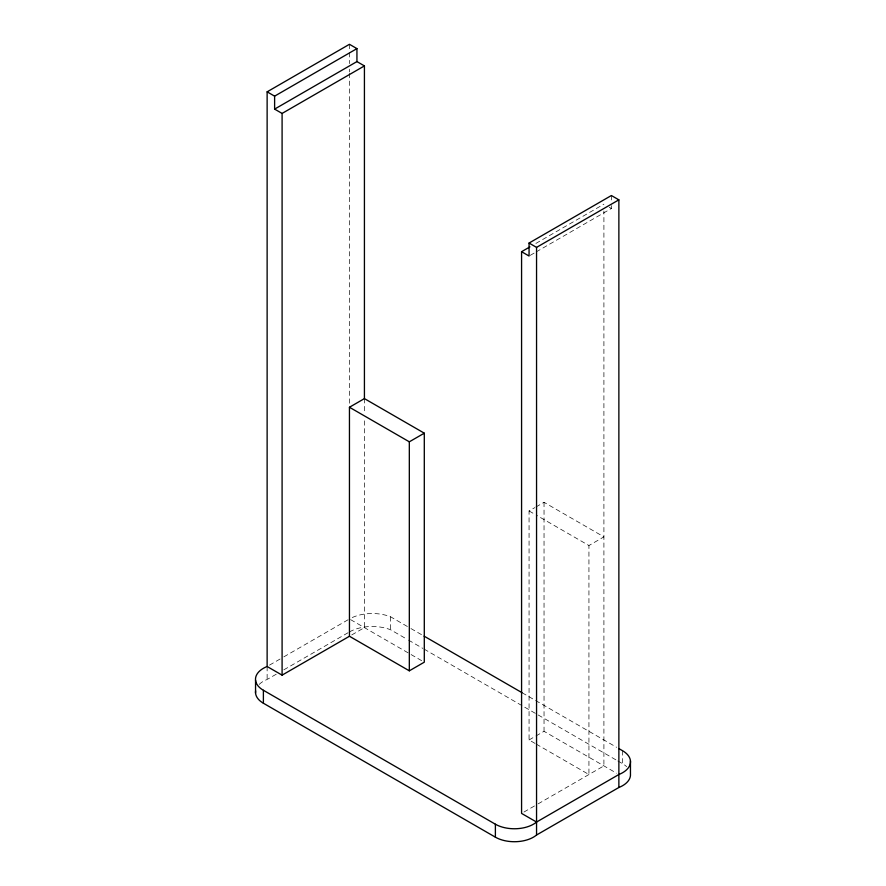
<?xml version="1.0" encoding="UTF-8"?>
<svg xmlns="http://www.w3.org/2000/svg" width="886" height="886" viewBox="0 0 886 886"><rect width="100%" height="100%" fill="white"/><g stroke="black" fill="none" stroke-linecap="round" stroke-linejoin="round"><path stroke-width="0.66" stroke-dasharray="4.43 3.32" d="M535.897 243.428L603.909 204.168M530.26 255.334L535.033 252.576M536.218 251.89L611.384 208.487L611.384 203.304M535.055 743.409L529.064 739.954L529.064 510.956L534.823 507.623M535.975 506.958L544.037 502.307L603.909 536.872L588.935 545.521L536.251 515.098M269.51 665.12L282.634 657.545M283.83 656.858L348.253 619.668M259.177 684.413A26.901 15.527 0 0 1 267.129 679.462L276.676 673.958M283.83 669.827L348.253 632.626M351.753 634.93L364.423 627.62L364.423 419.3M529.064 739.954L534.823 736.631M535.975 735.967L544.037 731.315L616.567 773.19M523.947 812.041L536.938 804.543M538.123 803.857L603.909 765.881L603.909 211.067M609.247 207.258L611.384 208.487M529.064 510.956L535.055 514.412M352.24 617.542A32.284 18.639 0 0 1 390.615 616.811L409.742 627.864M410.938 628.551L422.899 635.45M522.164 692.763L616.634 747.308M349.449 631.939A32.284 18.639 0 0 1 390.615 629.78L407.35 639.437M408.546 640.135L422.899 648.419M424.095 649.106L616.634 760.266M617.83 760.963L622.614 763.721A26.901 15.527 0 0 1 626.635 766.689M350.601 619.635L409.919 653.89M411.115 654.577L424.294 662.185M536.251 744.107L588.935 774.519L588.935 545.521M622.614 750.763L622.614 763.721M611.384 195.529L611.384 202.008M544.037 502.307L544.037 731.315M390.615 616.811L390.615 629.78M364.423 398.611L364.423 413.784M349.449 44.3L349.449 51.211M349.449 52.584L349.449 63.637M349.449 69.163L349.449 71.932M349.449 73.305L349.449 404.858M267.129 666.505L267.129 679.462"/><path stroke-width="1.33" d="M630.455 760.886L630.455 773.843A26.901 15.527 0 0 1 618.871 787.488L536.551 835.011A26.901 15.527 0 0 1 495.385 837.17L263.386 703.229L263.386 690.272A26.901 15.527 0 0 1 267.129 666.505L267.129 91.834L349.449 44.3L356.936 48.619L356.936 61.588L274.616 109.111L274.616 96.153L356.936 48.619M274.616 109.111L282.091 113.43L364.423 65.907L364.423 398.611L424.294 433.176L424.294 662.185L409.321 670.824L349.449 636.259L282.091 675.143L267.129 666.505M619.026 748.692L622.614 750.763A26.901 15.527 0 0 1 618.871 774.519L536.551 822.053L521.577 813.414L521.577 251.702L529.064 256.021L529.064 243.052L611.384 195.529L618.871 199.848L618.871 787.488M521.577 251.702L529.928 246.873M529.064 243.052L536.551 247.382L618.871 199.848M349.449 636.259L349.449 407.25L364.423 398.611M349.449 407.25L409.321 441.815L424.294 433.176M356.936 61.588L364.423 65.907M267.129 91.834L274.616 96.153M424.095 636.148L522.164 692.763M263.386 690.272L495.385 824.213A26.901 15.527 0 0 0 536.551 822.053M536.551 247.382L536.551 835.011M495.385 824.213L495.385 837.17M409.321 441.815L409.321 670.824M282.091 113.43L282.091 675.143M255.545 680.149L255.545 693.107M263.386 703.229A26.901 15.527 0 0 1 255.622 690.847"/></g></svg>
